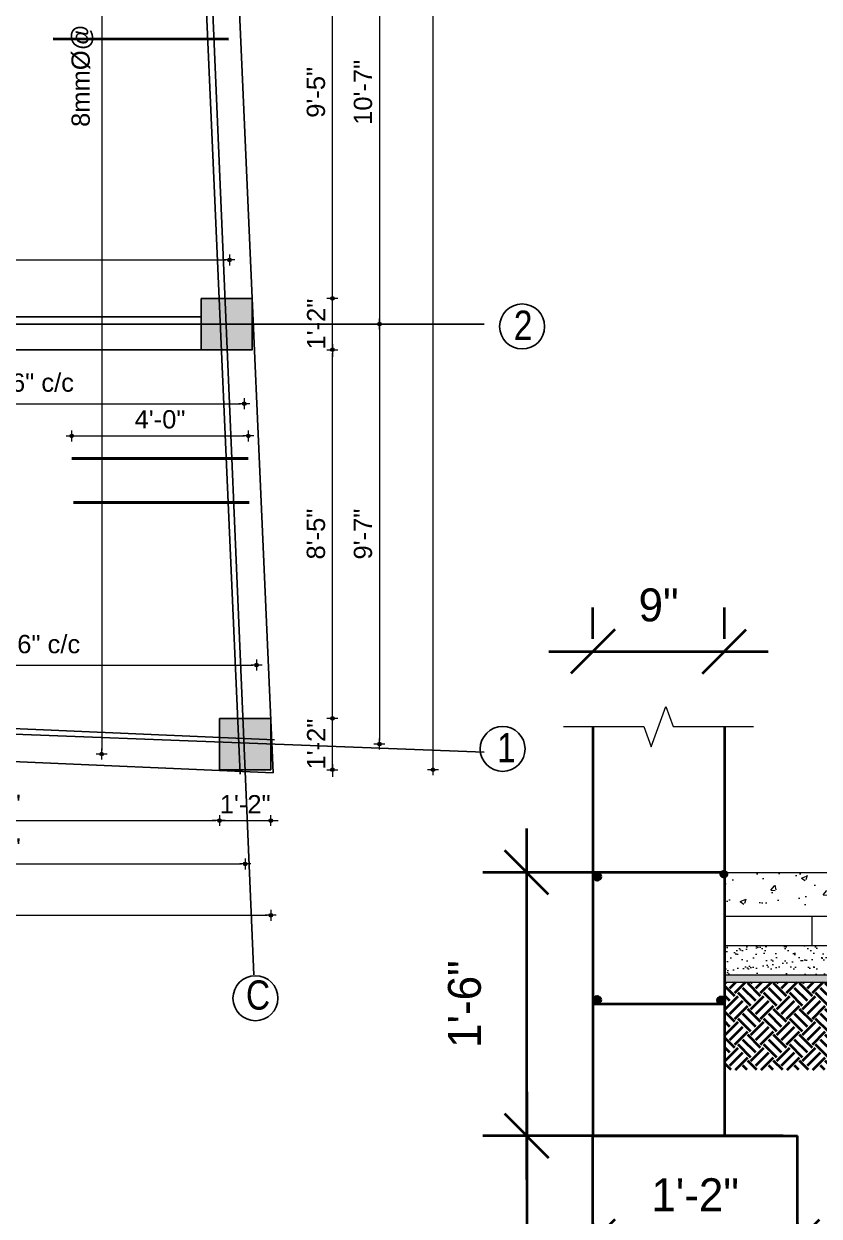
# Model space of a CAD drawing. Header units: inches. Extents: x -4597 to 93300, y -14139 to 5932.
# Drawn here: x 663 to 880.6, y -10294.7 to -9968.7 of the extents above; entities that cross this region are included whole.
import ezdxf

# ---------------------------------------------------------------- set-up
doc = ezdxf.new("R2010")
doc.units = ezdxf.units.IN
doc.header["$LTSCALE"] = 0.5
doc.header["$MEASUREMENT"] = 0
doc.header["$PDMODE"] = 66
doc.linetypes.add('DASHDOTX2', pattern=[50.8, 25.4, -12.7, 0, -12.7])
for name, color, linetype, lineweight in [('1', 7, 'Continuous', 25), ('CEN_LINE', 131, 'DASHDOTX2', 13), ('DIM_LINE', 165, 'Continuous', 15), ('hatch', 9, 'Continuous', 0), ('ST-REINFOR', 201, 'Continuous', 40), ('Toilet', 7, 'Continuous', 25), ('TRENCH', 1, 'Continuous', 35), ('WALL ELV', 20, 'Continuous', 20), ('WALL SEC', 2, 'Continuous', 35)]:
    doc.layers.add(name, color=color, linetype=linetype, lineweight=lineweight)
doc.styles.add('NIR', font='COPRGTL.TTF')
doc.styles.add('ordinary', font='ARIALN.TTF')
doc.styles.get("Standard").update_dxf_attribs({"font": 'arial.ttf'})
doc.dimstyles.new('nir', dxfattribs={"dimtxt": 9, "dimasz": 3, "dimexe": 3, "dimexo": 6, "dimgap": 2, "dimtad": 3, "dimdec": 0, "dimzin": 3, "dimlunit": 4, "dimtxsty": 'NIR', "dimblk": 'OBLIQUE', "dimcen": 2.5, "dimdle": 3, "dimclrt": 3, "dimadec": 0, "dimazin": 0, "dimtfac": 1, "dimtdec": 0, "dimtmove": 2, "dimatfit": 3, "dimfxl": 1, "dimarcsym": 0})
doc.dimstyles.new('S8', dxfattribs={"dimtxt": 5, "dimasz": 1, "dimexe": 6, "dimexo": 18, "dimgap": 1.9375, "dimtad": 1, "dimdec": 0, "dimzin": 3, "dimdsep": 46, "dimlunit": 4, "dimtxsty": 'Standard', "dimblk": 'dot 2', "dimcen": 12, "dimse1": 1, "dimse2": 1, "dimclrd": 1, "dimclre": 1, "dimclrt": 256, "dimadec": 0, "dimazin": 0, "dimtfac": 0.75, "dimtdec": 0, "dimtix": 1, "dimtmove": 1, "dimatfit": 3, "dimldrblk": 'DOT', "dimfxl": 1, "dimtolj": 1, "dimtzin": 0, "dimlwd": 9, "dimlwe": 9, "dimarcsym": 0})

# ---------------------------------------------------------------- blocks, each defined once
blk = doc.blocks.new('dot1')
at = {"layer": 'hatch'}
h = blk.add_hatch(color=256, dxfattribs=at)
edge = h.paths.add_edge_path()
edge.add_arc((0, 0), 1, 0, 360)
for p, q in [((3, 0), (-3, 0)), ((0, 3), (0, -3))]:
    blk.add_line(p, q, dxfattribs=at)
blk.add_circle((0, 0), 1, dxfattribs=at)
blk = doc.blocks.new('dot 2')
at = {"layer": 'hatch', "xscale": 0.5, "yscale": 0.5, "zscale": 0.5}
blk.add_blockref('dot1', (0, 0), dxfattribs=at)
blk = doc.blocks.new('*D260')
at = {"layer": 'Defpoints', "color": 0, "transparency": 16777216}
for p in [(589.92, -10166.74), (716.57, -10172.64), (716.57, -10186.54)]:
    blk.add_point(p, dxfattribs=at)
at = {"layer": 'Toilet', "color": 1, "lineweight": 9, "transparency": 16777216}
blk.add_line((590.92, -10186.54), (715.57, -10186.54), dxfattribs=at)
at = {"layer": 'Toilet', "color": 1, "lineweight": 9, "transparency": 16777216, "rotation": 180}
blk.add_blockref('dot 2', (589.92, -10186.54), dxfattribs=at)
at = {"layer": 'Toilet', "color": 1, "lineweight": 9, "transparency": 16777216}
blk.add_blockref('dot 2', (716.57, -10186.54), dxfattribs=at)
at = {"layer": 'Toilet', "transparency": 16777216, "insert": (653.25, -10182.05), "char_height": 5, "attachment_point": 5}
blk.add_mtext('\\A1;10\'-7"', dxfattribs=at)
blk = doc.blocks.new('_Dot')
at = {"color": 0, "linetype": 'ByBlock', "lineweight": -2}
blk.add_line((-0.5, 0), (-1, 0), dxfattribs=at)
at = {"color": 0, "linetype": 'ByBlock', "const_width": 0.5}
blk.add_lwpolyline([(-0.25, 0, 1), (0.25, 0, 1)], format="xyb", close=True, dxfattribs=at)
blk = doc.blocks.new('*D261')
at = {"layer": 'Defpoints', "color": 0, "transparency": 16777216}
for p in [(716.57, -10172.64), (730.57, -10172.64), (730.57, -10186.54)]:
    blk.add_point(p, dxfattribs=at)
at = {"layer": 'Toilet', "color": 1, "lineweight": 9, "transparency": 16777216}
for p, q in [((715.57, -10186.54), (714.57, -10186.54)), ((716.57, -10186.54), (730.57, -10186.54)), ((731.57, -10186.54), (732.57, -10186.54))]:
    blk.add_line(p, q, dxfattribs=at)
blk.add_blockref('dot 2', (716.57, -10186.54), dxfattribs=at)
at = {"layer": 'Toilet', "color": 1, "lineweight": 9, "transparency": 16777216, "rotation": 180}
blk.add_blockref('dot 2', (730.57, -10186.54), dxfattribs=at)
at = {"layer": 'Toilet', "transparency": 16777216, "insert": (723.57, -10182.09), "char_height": 5, "attachment_point": 5}
blk.add_mtext('\\A1;1\'-2"', dxfattribs=at)
blk = doc.blocks.new('*D263')
at = {"layer": 'Defpoints', "color": 0, "transparency": 16777216}
for p in [(582.92, -10166.74), (723.57, -10172.64), (723.57, -10198.41)]:
    blk.add_point(p, dxfattribs=at)
at = {"layer": 'Toilet', "color": 1, "lineweight": 9, "transparency": 16777216}
blk.add_line((583.92, -10198.41), (722.57, -10198.41), dxfattribs=at)
at = {"layer": 'Toilet', "color": 1, "lineweight": 9, "transparency": 16777216, "rotation": 180}
blk.add_blockref('dot 2', (582.92, -10198.41), dxfattribs=at)
at = {"layer": 'Toilet', "color": 1, "lineweight": 9, "transparency": 16777216}
blk.add_blockref('dot 2', (723.57, -10198.41), dxfattribs=at)
at = {"layer": 'Toilet', "transparency": 16777216, "insert": (653.25, -10193.92), "char_height": 5, "attachment_point": 5}
blk.add_mtext('\\A1;11\'-9"', dxfattribs=at)
blk = doc.blocks.new('*D164')
at = {"layer": 'Defpoints', "color": 0, "transparency": 16777216}
for p in [(417.75, -10057.78), (730.57, -10172.64), (730.57, -10212.46)]:
    blk.add_point(p, dxfattribs=at)
at = {"layer": 'Toilet', "color": 1, "lineweight": 9, "transparency": 16777216}
blk.add_line((418.75, -10212.46), (729.57, -10212.46), dxfattribs=at)
at = {"layer": 'Toilet', "color": 1, "lineweight": 9, "transparency": 16777216, "rotation": 180}
blk.add_blockref('dot 2', (417.75, -10212.46), dxfattribs=at)
at = {"layer": 'Toilet', "color": 1, "lineweight": 9, "transparency": 16777216}
blk.add_blockref('dot 2', (730.57, -10212.46), dxfattribs=at)
at = {"layer": 'Toilet', "transparency": 16777216, "insert": (574.16, -10207.97), "char_height": 5, "attachment_point": 5}
blk.add_mtext('\\A1;26\'-1"', dxfattribs=at)
blk = doc.blocks.new('*D264')
at = {"layer": 'Defpoints', "color": 0, "transparency": 16777216}
for p in [(730.57, -10158.64), (747.43, -10158.64), (730.57, -10172.64)]:
    blk.add_point(p, dxfattribs=at)
at = {"layer": 'Toilet', "color": 1, "lineweight": 9, "transparency": 16777216}
for p, q in [((747.43, -10157.64), (747.43, -10156.64)), ((747.43, -10172.64), (747.43, -10158.64)), ((747.43, -10173.64), (747.43, -10174.64))]:
    blk.add_line(p, q, dxfattribs=at)
for p, rotation in [((747.43, -10158.64), 270), ((747.43, -10172.64), 90)]:
    blk.add_blockref('dot 2', p, dxfattribs=dict(at, rotation=rotation))
at = {"layer": 'Toilet', "transparency": 16777216, "insert": (742.98, -10165.64), "char_height": 5, "attachment_point": 5, "rotation": 90}
blk.add_mtext('\\A1;1\'-2"', dxfattribs=at)
blk = doc.blocks.new('*D265')
at = {"layer": 'Defpoints', "color": 0, "transparency": 16777216}
for p in [(725.48, -10057.78), (747.43, -10057.78), (730.57, -10158.64)]:
    blk.add_point(p, dxfattribs=at)
at = {"layer": 'Toilet', "color": 1, "lineweight": 9, "transparency": 16777216}
blk.add_line((747.43, -10157.64), (747.43, -10058.78), dxfattribs=at)
for p, rotation in [((747.43, -10057.78), 90), ((747.43, -10158.64), 270)]:
    blk.add_blockref('dot 2', p, dxfattribs=dict(at, rotation=rotation))
at = {"layer": 'Toilet', "transparency": 16777216, "insert": (742.94, -10108.21), "char_height": 5, "attachment_point": 5, "rotation": 90}
blk.add_mtext('\\A1;8\'-5"', dxfattribs=at)
blk = doc.blocks.new('*D266')
at = {"layer": 'Defpoints', "color": 0, "transparency": 16777216}
for p in [(725.48, -10043.78), (747.43, -10043.78), (725.48, -10057.78)]:
    blk.add_point(p, dxfattribs=at)
at = {"layer": 'Toilet', "color": 1, "lineweight": 9, "transparency": 16777216}
for p, q in [((747.43, -10042.78), (747.43, -10041.78)), ((747.43, -10057.78), (747.43, -10043.78)), ((747.43, -10058.78), (747.43, -10059.78))]:
    blk.add_line(p, q, dxfattribs=at)
for p, rotation in [((747.43, -10043.78), 270), ((747.43, -10057.78), 90)]:
    blk.add_blockref('dot 2', p, dxfattribs=dict(at, rotation=rotation))
at = {"layer": 'Toilet', "transparency": 16777216, "insert": (742.98, -10050.78), "char_height": 5, "attachment_point": 5, "rotation": 90}
blk.add_mtext('\\A1;1\'-2"', dxfattribs=at)
blk = doc.blocks.new('*D267')
at = {"layer": 'Defpoints', "color": 0, "transparency": 16777216}
for p in [(719.86, -9931.04), (747.43, -9931.04), (725.48, -10043.78)]:
    blk.add_point(p, dxfattribs=at)
at = {"layer": 'Toilet', "color": 1, "lineweight": 9, "transparency": 16777216}
blk.add_line((747.43, -10042.78), (747.43, -9932.04), dxfattribs=at)
for p, rotation in [((747.43, -9931.04), 90), ((747.43, -10043.78), 270)]:
    blk.add_blockref('dot 2', p, dxfattribs=dict(at, rotation=rotation))
at = {"layer": 'Toilet', "transparency": 16777216, "insert": (742.94, -9987.41), "char_height": 5, "attachment_point": 5, "rotation": 90}
blk.add_mtext('\\A1;9\'-5"', dxfattribs=at)
blk = doc.blocks.new('*D275')
at = {"layer": 'Defpoints', "color": 0, "transparency": 16777216}
for p in [(719.86, -9924.04), (725.48, -10050.78), (760.3, -10050.78)]:
    blk.add_point(p, dxfattribs=at)
at = {"layer": 'Toilet', "color": 1, "lineweight": 9, "transparency": 16777216}
blk.add_line((760.3, -9925.04), (760.3, -10049.78), dxfattribs=at)
for p, rotation in [((760.3, -9924.04), 90), ((760.3, -10050.78), 270)]:
    blk.add_blockref('dot 2', p, dxfattribs=dict(at, rotation=rotation))
at = {"layer": 'Toilet', "transparency": 16777216, "insert": (755.81, -9987.41), "char_height": 5, "attachment_point": 5, "rotation": 90}
blk.add_mtext('\\A1;10\'-7"', dxfattribs=at)
blk = doc.blocks.new('*D276')
at = {"layer": 'Defpoints', "color": 0, "transparency": 16777216}
for p in [(725.48, -10050.78), (730.57, -10165.64), (760.3, -10165.64)]:
    blk.add_point(p, dxfattribs=at)
at = {"layer": 'Toilet', "color": 1, "lineweight": 9, "transparency": 16777216}
blk.add_line((760.3, -10051.78), (760.3, -10164.64), dxfattribs=at)
for p, rotation in [((760.3, -10050.78), 90), ((760.3, -10165.64), 270)]:
    blk.add_blockref('dot 2', p, dxfattribs=dict(at, rotation=rotation))
at = {"layer": 'Toilet', "transparency": 16777216, "insert": (755.81, -10108.21), "char_height": 5, "attachment_point": 5, "rotation": 90}
blk.add_mtext('\\A1;9\'-7"', dxfattribs=at)
blk = doc.blocks.new('*D277')
at = {"layer": 'Defpoints', "color": 0, "transparency": 16777216}
for p in [(589.92, -9685.04), (774.96, -9685.04), (730.57, -10172.64)]:
    blk.add_point(p, dxfattribs=at)
at = {"layer": 'Toilet', "color": 1, "lineweight": 9, "transparency": 16777216}
blk.add_line((774.96, -10171.64), (774.96, -9686.04), dxfattribs=at)
for p, rotation in [((774.96, -9685.04), 90), ((774.96, -10172.64), 270)]:
    blk.add_blockref('dot 2', p, dxfattribs=dict(at, rotation=rotation))
at = {"layer": 'Toilet', "transparency": 16777216, "insert": (770.47, -9928.84), "char_height": 5, "attachment_point": 5, "rotation": 90}
blk.add_mtext('\\A1;40\'-8"', dxfattribs=at)
blk = doc.blocks.new('*D165')
at = {"layer": 'Defpoints', "color": 0, "transparency": 16777216}
for p in [(373.13, -9685.04), (519.25, -9685.04), (683.61, -10166.74)]:
    blk.add_point(p, dxfattribs=at)
at = {"layer": 'Toilet', "color": 1, "lineweight": 9, "transparency": 16777216}
blk.add_line((373.13, -10165.74), (373.13, -9686.04), dxfattribs=at)
for p, rotation in [((373.13, -9685.04), 90), ((373.13, -10166.74), 270)]:
    blk.add_blockref('dot 2', p, dxfattribs=dict(at, rotation=rotation))
at = {"layer": 'Toilet', "transparency": 16777216, "insert": (368.64, -9925.89), "char_height": 5, "attachment_point": 5, "rotation": 90}
blk.add_mtext('\\A1;40\'-2"', dxfattribs=at)
blk = doc.blocks.new('*D168')
at = {"layer": 'Defpoints', "color": 0, "transparency": 16777216}
for p in [(719.27, -10029.39), (419.22, -10031.07), (719.27, -10033.23)]:
    blk.add_point(p, dxfattribs=at)
at = {"layer": 'DIM_LINE', "color": 1, "lineweight": 9, "transparency": 16777216}
blk.add_line((420.22, -10033.23), (718.27, -10033.23), dxfattribs=at)
at = {"layer": 'DIM_LINE', "color": 1, "lineweight": 9, "transparency": 16777216, "rotation": 180}
blk.add_blockref('dot 2', (419.22, -10033.23), dxfattribs=at)
at = {"layer": 'DIM_LINE', "color": 1, "lineweight": 9, "transparency": 16777216}
blk.add_blockref('dot 2', (719.27, -10033.23), dxfattribs=at)
at = {"layer": 'DIM_LINE', "transparency": 16777216, "insert": (569.24, -10027.97), "char_height": 5, "attachment_point": 5}
blk.add_mtext('\\A1;8mm%%C@ 6" c/c', dxfattribs=at)
blk = doc.blocks.new('*D170')
at = {"layer": 'Defpoints', "color": 0, "transparency": 16777216}
for p in [(693.67, -9778.16), (684.3, -10168.36), (693.88, -10168.36)]:
    blk.add_point(p, dxfattribs=at)
at = {"layer": 'DIM_LINE', "color": 1, "lineweight": 9, "transparency": 16777216}
blk.add_line((684.3, -9779.16), (684.3, -10167.36), dxfattribs=at)
for p, rotation in [((684.3, -9778.16), 90), ((684.3, -10168.36), 270)]:
    blk.add_blockref('dot 2', p, dxfattribs=dict(at, rotation=rotation))
at = {"layer": 'DIM_LINE', "transparency": 16777216, "insert": (679.04, -9973.26), "char_height": 5, "attachment_point": 5, "rotation": 90}
blk.add_mtext('\\A1;8mm%%C@ 6" c/c', dxfattribs=at)
blk = doc.blocks.new('*D172')
at = {"layer": 'Defpoints', "color": 0, "transparency": 16777216}
for p in [(723.3, -10068.71), (582.92, -10072.55), (723.3, -10072.55)]:
    blk.add_point(p, dxfattribs=at)
at = {"layer": 'DIM_LINE', "color": 1, "lineweight": 9, "transparency": 16777216}
blk.add_line((583.92, -10072.55), (722.3, -10072.55), dxfattribs=at)
at = {"layer": 'DIM_LINE', "color": 1, "lineweight": 9, "transparency": 16777216, "rotation": 180}
blk.add_blockref('dot 2', (582.92, -10072.55), dxfattribs=at)
at = {"layer": 'DIM_LINE', "color": 1, "lineweight": 9, "transparency": 16777216}
blk.add_blockref('dot 2', (723.3, -10072.55), dxfattribs=at)
at = {"layer": 'DIM_LINE', "transparency": 16777216, "insert": (653.11, -10067.28), "char_height": 5, "attachment_point": 5}
blk.add_mtext('\\A1;8mm%%C@ 6" c/c', dxfattribs=at)
blk = doc.blocks.new('*D173')
at = {"layer": 'Defpoints', "color": 0, "transparency": 16777216}
for p in [(726.69, -10140.21), (582.92, -10144.05), (726.69, -10144.05)]:
    blk.add_point(p, dxfattribs=at)
at = {"layer": 'DIM_LINE', "color": 1, "lineweight": 9, "transparency": 16777216}
blk.add_line((583.92, -10144.05), (725.69, -10144.05), dxfattribs=at)
at = {"layer": 'DIM_LINE', "color": 1, "lineweight": 9, "transparency": 16777216, "rotation": 180}
blk.add_blockref('dot 2', (582.92, -10144.05), dxfattribs=at)
at = {"layer": 'DIM_LINE', "color": 1, "lineweight": 9, "transparency": 16777216}
blk.add_blockref('dot 2', (726.69, -10144.05), dxfattribs=at)
at = {"layer": 'DIM_LINE', "transparency": 16777216, "insert": (654.81, -10138.79), "char_height": 5, "attachment_point": 5}
blk.add_mtext('\\A1;8mm%%C@ 6" c/c', dxfattribs=at)
blk = doc.blocks.new('*D286')
at = {"layer": 'Defpoints', "color": 0, "transparency": 16777216}
for p in [(724.42, -10081.35), (676.09, -10087.56), (724.42, -10087.58)]:
    blk.add_point(p, dxfattribs=at)
at = {"layer": 'Toilet', "color": 1, "lineweight": 9, "transparency": 16777216}
blk.add_line((677.09, -10081.35), (723.42, -10081.35), dxfattribs=at)
at = {"layer": 'Toilet', "color": 1, "lineweight": 9, "transparency": 16777216, "rotation": 180}
blk.add_blockref('dot 2', (676.09, -10081.35), dxfattribs=at)
at = {"layer": 'Toilet', "color": 1, "lineweight": 9, "transparency": 16777216}
blk.add_blockref('dot 2', (724.42, -10081.35), dxfattribs=at)
at = {"layer": 'Toilet', "transparency": 16777216, "insert": (700.26, -10076.86), "char_height": 5, "attachment_point": 5}
blk.add_mtext('\\A1;4\'-0"', dxfattribs=at)
blk = doc.blocks.new('_Oblique')
at = {"color": 0, "linetype": 'ByBlock', "lineweight": -2}
blk.add_line((-0.5, -0.5), (0.5, 0.5), dxfattribs=at)
blk = doc.blocks.new('*D39')
at = {"layer": 'Defpoints', "color": 0, "transparency": 16777216}
for p in [(64181.378, -81180.177), (64172.378, -81185.32), (64181.378, -81185.32)]:
    blk.add_point(p, dxfattribs=at)
at = {"layer": 'DIM_LINE', "color": 0, "lineweight": -2, "transparency": 16777216}
for p, q in [((64172.378, -81179.32), (64172.378, -81177.177)), ((64181.378, -81179.32), (64181.378, -81177.177)), ((64169.378, -81180.177), (64184.378, -81180.177))]:
    blk.add_line(p, q, dxfattribs=at)
at = {"layer": 'DIM_LINE', "color": 0, "lineweight": -2, "transparency": 16777216, "xscale": 3, "yscale": 3, "zscale": 3, "rotation": 180}
blk.add_blockref('_Oblique', (64172.378, -81180.177), dxfattribs=at)
at = {"layer": 'DIM_LINE', "color": 0, "lineweight": -2, "transparency": 16777216, "xscale": 3, "yscale": 3, "zscale": 3}
blk.add_blockref('_Oblique', (64181.378, -81180.177), dxfattribs=at)
at = {"layer": 'DIM_LINE', "color": 3, "transparency": 16777216, "insert": (64176.878, -81177.013), "char_height": 2.25, "attachment_point": 5, "style": 'NIR'}
blk.add_mtext('9"', dxfattribs=at)
blk = doc.blocks.new('*D35')
at = {"layer": 'Defpoints', "color": 0, "transparency": 16777216}
for p in [(64191.401, -81213.289), (64167.853, -81243.289), (64183.344, -81243.289)]:
    blk.add_point(p, dxfattribs=at)
at = {"layer": 'DIM_LINE', "color": 0, "lineweight": -2, "transparency": 16777216}
for p, q in [((64167.853, -81210.289), (64167.853, -81246.289)), ((64185.401, -81213.289), (64164.853, -81213.289)), ((64177.344, -81243.289), (64164.853, -81243.289))]:
    blk.add_line(p, q, dxfattribs=at)
at = {"layer": 'DIM_LINE', "color": 0, "lineweight": -2, "transparency": 16777216, "xscale": 3, "yscale": 3, "zscale": 3}
for p, rotation in [((64167.853, -81213.289), 90), ((64167.853, -81243.289), 270)]:
    blk.add_blockref('_Oblique', p, dxfattribs=dict(at, rotation=rotation))
at = {"layer": 'DIM_LINE', "color": 3, "transparency": 16777216, "insert": (64164.656, -81228.289), "char_height": 2.25, "attachment_point": 5, "rotation": 90, "style": 'NIR'}
blk.add_mtext('2\'-6"', dxfattribs=at)
blk = doc.blocks.new('*D37')
at = {"layer": 'Defpoints', "color": 0, "transparency": 16777216}
for p in [(64167.853, -81195.289), (64182.935, -81195.289), (64180.435, -81213.289)]:
    blk.add_point(p, dxfattribs=at)
at = {"layer": 'DIM_LINE', "color": 0, "lineweight": -2, "transparency": 16777216}
for p, q in [((64167.853, -81216.289), (64167.853, -81192.289)), ((64176.935, -81195.289), (64164.853, -81195.289)), ((64174.435, -81213.289), (64164.853, -81213.289))]:
    blk.add_line(p, q, dxfattribs=at)
at = {"layer": 'DIM_LINE', "color": 0, "lineweight": -2, "transparency": 16777216, "xscale": 3, "yscale": 3, "zscale": 3}
for p, rotation in [((64167.853, -81195.289), 90), ((64167.853, -81213.289), 270)]:
    blk.add_blockref('_Oblique', p, dxfattribs=dict(at, rotation=rotation))
at = {"layer": 'DIM_LINE', "color": 3, "transparency": 16777216, "insert": (64163.61, -81204.289), "char_height": 2.25, "attachment_point": 5, "rotation": 90, "style": 'NIR'}
blk.add_mtext('1\'-6"', dxfattribs=at)
blk = doc.blocks.new('*D40')
at = {"layer": 'Defpoints', "color": 0, "transparency": 16777216}
for p in [(64172.378, -81213.289), (64186.378, -81213.289), (64186.378, -81220.521)]:
    blk.add_point(p, dxfattribs=at)
at = {"layer": 'DIM_LINE', "color": 0, "lineweight": -2, "transparency": 16777216}
for p, q in [((64172.378, -81219.289), (64172.378, -81223.521)), ((64186.378, -81219.289), (64186.378, -81223.521)), ((64169.378, -81220.521), (64189.378, -81220.521))]:
    blk.add_line(p, q, dxfattribs=at)
at = {"layer": 'DIM_LINE', "color": 0, "lineweight": -2, "transparency": 16777216, "xscale": 3, "yscale": 3, "zscale": 3, "rotation": 180}
blk.add_blockref('_Oblique', (64172.378, -81220.521), dxfattribs=at)
at = {"layer": 'DIM_LINE', "color": 0, "lineweight": -2, "transparency": 16777216, "xscale": 3, "yscale": 3, "zscale": 3}
blk.add_blockref('_Oblique', (64186.378, -81220.521), dxfattribs=at)
at = {"layer": 'DIM_LINE', "color": 3, "transparency": 16777216, "insert": (64179.378, -81217.323), "char_height": 2.25, "attachment_point": 5, "style": 'NIR'}
blk.add_mtext('1\'-2"', dxfattribs=at)
blk = doc.blocks.new('footing wall sec')
blk.add_hatch(color=256).paths.add_polyline_path([(69693.349, -69349.551), (69693.349, -69350.051), (69717.349, -69350.051), (69717.349, -69349.551)])
h = blk.add_hatch()
h.set_pattern_fill('EARTH', color=256, scale=5, angle=45, style=0)
h.set_pattern_definition([(45, (-38344.1494, -75461.1295), (1e-16, 1.767766953), [1.25, -1.25]), (45, (-38344.4808, -75460.798), (1e-16, 1.767766953), [1.25, -1.25]), (45, (-38344.8123, -75460.4666), (1e-16, 1.767766953), [1.25, -1.25]), (135, (-38344.8123, -75460.2456), (-1.767766953, 2e-16), [1.25, -1.25]), (135, (-38344.4808, -75459.9141), (-1.767766953, 2e-16), [1.25, -1.25]), (135, (-38344.1494, -75459.5827), (-1.767766953, 2e-16), [1.25, -1.25])])
h.paths.add_polyline_path([(69717.349, -69350.051), (69693.349, -69350.051), (69693.349, -69356.051), (69717.349, -69356.051)])
at = {"layer": 'CEN_LINE'}
blk.add_hatch(color=256, dxfattribs=at).paths.add_polyline_path([(69693.062, -69342.669, 1), (69693.562, -69342.669, 1)])
at = {"layer": 'hatch'}
h = blk.add_hatch(dxfattribs=at)
h.set_pattern_fill('AR-CONC', color=256, scale=0.5, style=0)
h.set_pattern_definition([(50, (73626.056, -86697.935), (3.5863009, -0.31376067), [0.375, -4.125]), (355, (73626.056, -86697.935), (-0.6937567, 3.7609607), [0.3, -3.3]), (100.4514, (73626.355, -86697.9612), (2.8925469, 3.4471977), [0.31870095, -3.50571056]), (46.1842, (73626.056, -86696.935), (5.3362052, -0.8275951), [0.5625, -6.1875]), (96.6356, (73626.501, -86697.004), (4.6733135, 4.8705894), [0.4780514, -5.258565]), (351.1842, (73626.056, -86696.935), (4.6733097, 4.870593), [0.45, -4.95]), (21, (73626.556, -86697.185), (2.98453526, -2.01309445), [0.375, -4.125]), (326, (73626.556, -86697.185), (1.21657666, 3.6257502), [0.3, -3.3]), (71.4514, (73626.805, -86697.3528), (4.20111314, 1.6126525), [0.31870095, -3.50571056]), (37.5, (73626.0561, -86697.935), (0.06079928, 1.66446927), [0, -3.26, 0, -3.35, 0, -3.3125]), (7.5, (73626.0561, -86697.935), (1.31534769, 1.97205856), [0, -1.91, 0, -3.185, 0, -1.2625]), (327.5, (73624.9411, -86697.935), (2.66911218, -0.11277436), [0, -1.25, 0, -3.9, 0, -5.175]), (317.5, (73624.4411, -86697.935), (2.91593085, 0.5005249), [0, -1.625, 0, -2.59, 0, -3.675])])
h.paths.add_polyline_path([(69717.349, -69342.551), (69693.533, -69342.551, -0.123396), (69693.562, -69342.669, -0.371393), (69693.349, -69342.916), (69693.349, -69345.551), (69717.349, -69345.551)])
at = {"layer": 'WALL ELV'}
h = blk.add_hatch(dxfattribs=at)
h.set_pattern_fill('AR-SAND', color=6, scale=0.5, style=0)
h.set_pattern_definition([(37.5, (-38344.1494, -75461.1295), (-0.031496679, 0.9634118845), [0, -0.76, 0, -0.85, 0, -0.8125]), (7.5, (-38344.1494, -75461.1295), (0.884888353, 1.411073033), [0, -0.41, 0, -0.685, 0, -0.2625]), (327.5, (-38344.7644, -75461.1295), (1.557070931, 0.002829527), [0, -0.25, 0, -0.9, 0, -1.175]), (317.5, (-38344.7644, -75461.1295), (1.503063302, 0.438837782), [0, -0.125, 0, -0.59, 0, -0.675])])
h.paths.add_polyline_path([(69693.349, -69347.551), (69693.349, -69349.551), (69717.349, -69349.551), (69717.349, -69347.551)])
at = {"layer": 'WALL SEC'}
for points in [[(69684.397, -69342.845, 1), (69684.897, -69342.845, 1)], [(69684.388, -69351.257, 1), (69684.888, -69351.257, 1)], [(69692.875, -69351.294, 1), (69693.375, -69351.294, 1)]]:
    blk.add_hatch(color=256, dxfattribs=at).paths.add_polyline_path(points)
at = {"layer": 'CEN_LINE'}
blk.add_circle((69693.312, -69342.669), 0.25, dxfattribs=at)
at = {"layer": 'hatch', "linetype": 'Continuous'}
blk.add_lwpolyline([(69682.349, -69332.582), (69687.849, -69332.582), (69688.349, -69333.956), (69689.349, -69331.208), (69689.849, -69332.582), (69695.349, -69332.582)], dxfattribs=at)
at = {"layer": 'WALL ELV'}
for p, q in [((69693.349, -69342.551), (69717.349, -69342.551)), ((69693.349, -69345.551), (69717.349, -69345.551)), ((69699.349, -69347.551), (69699.349, -69345.551)), ((69693.349, -69347.551), (69717.349, -69347.551)), ((69693.349, -69349.551), (69717.349, -69349.551)), ((69693.349, -69350.051), (69717.349, -69350.051))]:
    blk.add_line(p, q, dxfattribs=at)
at = {"layer": 'WALL SEC'}
for p, q in [((69684.349, -69332.582), (69684.349, -69360.551)), ((69693.349, -69332.582), (69693.349, -69360.551)), ((69693.349, -69342.551), (69684.349, -69342.551)), ((69693.349, -69351.551), (69684.349, -69351.551)), ((69684.349, -69372.551), (69684.349, -69360.551)), ((69684.349, -69360.551), (69698.349, -69360.551)), ((69698.349, -69372.551), (69698.349, -69360.551))]:
    blk.add_line(p, q, dxfattribs=at)
for centre in [(69684.647, -69342.845), (69684.638, -69351.257), (69693.125, -69351.294)]:
    blk.add_circle(centre, 0.25, dxfattribs=at)
at = {"layer": 'DIM_LINE'}
for base, p1, p2, picture, middle in [((69693.349, -69327.439), (69684.349, -69332.582), (69693.349, -69332.582), '*D39', (69688.849, -69324.275)), ((69698.349, -69367.783), (69684.349, -69360.551), (69698.349, -69360.551), '*D40', (69691.349, -69364.585))]:
    dim = blk.add_linear_dim(base=base, p1=p1, p2=p2, dimstyle='nir', override={"dimtxt": 2.25}, dxfattribs=at)
    dim.commit()
    dim.dimension.update_dxf_attribs({"geometry": picture, "text_midpoint": middle, "insert": (5511.971, 11852.738)})
dim = blk.add_linear_dim(base=(69679.825, -69342.551), p1=(69692.406, -69360.551), p2=(69694.906, -69342.551), angle=90, dimstyle='nir', override={"dimtxt": 2.25}, dxfattribs=at)
dim.commit()
dim.dimension.update_dxf_attribs({"geometry": '*D37', "text_midpoint": (69675.581, -69351.551), "dimtype": 128, "insert": (5511.971, 11852.738)})
dim = blk.add_linear_dim(base=(69679.825, -69390.551), p1=(69703.372, -69360.551), p2=(69695.315, -69390.551), angle=90, dimstyle='nir', override={"dimtxt": 2.25}, dxfattribs=at)
dim.commit()
dim.dimension.update_dxf_attribs({"geometry": '*D35', "text_midpoint": (69676.627, -69375.551), "insert": (5511.971, 11852.738)})

msp = doc.modelspace()

# ---------------------------------------------------------------- hatches: boundary and pattern name
at = {"layer": 'Toilet'}
for points in [[(725.48, -10043.78), (711.48, -10043.78), (711.48, -10057.78), (725.48, -10057.78)], [(730.57, -10158.64), (716.57, -10158.64), (716.57, -10172.64), (730.57, -10172.64)]]:
    msp.add_hatch(color=1, dxfattribs=at).paths.add_polyline_path(points)

# ---------------------------------------------------------------- linework, layer by layer
msp.add_line((700.83, -9640.57), (725.97, -10228.78))
at = {"layer": 'ST-REINFOR'}
for p, q in [((670.99, -9972.82), (719.01, -9972.83)), ((676.09, -10087.56), (724.42, -10087.58)), ((676.6, -10099.56), (724.62, -10099.58))]:
    msp.add_line(p, q, dxfattribs=at)
at = {"layer": 'Toilet'}
for p, q in [((722.23, -10173.87), (704.72, -9778.44)), ((731.22, -10173.48), (713.71, -9778.04)), ((589.92, -10048.78), (711.48, -10048.78)), ((364.19, -10050.78), (788.95, -10050.78)), ((589.92, -10057.78), (711.48, -10057.78)), ((364.19, -10151.65), (788.95, -10167.87)), ((576.31, -10157.75), (731.61, -10164.48)), ((575.92, -10166.74), (731.22, -10173.48))]:
    msp.add_line(p, q, dxfattribs=at)
for points in [[(711.48, -10043.78), (725.48, -10043.78), (725.48, -10057.78), (711.48, -10057.78)], [(711.48, -10043.78), (725.48, -10043.78), (725.48, -10057.78), (711.48, -10057.78)], [(716.57, -10158.64), (730.57, -10158.64), (730.57, -10172.64), (716.57, -10172.64)], [(716.57, -10158.64), (730.57, -10158.64), (730.57, -10172.64), (716.57, -10172.64)]]:
    msp.add_lwpolyline(points, close=True, dxfattribs=at)
for centre in [(799.34, -10051.44), (794.01, -10166.96), (726.37, -10235.14)]:
    msp.add_circle(centre, 6.15, dxfattribs=at)

# ---------------------------------------------------------------- block references
at = {"layer": 'TRENCH', "xscale": 4, "yscale": 4, "zscale": 4}
msp.add_blockref('footing wall sec', (-277918.71, 267169.46), dxfattribs=at)

# ---------------------------------------------------------------- texts
at = {"layer": '1', "char_height": 8, "width": 20.1234, "attachment_point": 1, "style": 'ordinary'}
for s, insert in [('2', (797.07, -10047.1)), ('1', (792.48, -10162.62)), ('C', (723.77, -10230.26))]:
    msp.add_mtext(s, dxfattribs=dict(at, insert=insert))

# ---------------------------------------------------------------- dimensions: what is measured, and where the dimension line sits
at = {"layer": 'DIM_LINE'}
dim = msp.add_linear_dim(base=(684.3, -10168.36), p1=(693.67, -9778.16), p2=(693.88, -10168.36), angle=90, text='8mm%%C@ 6" c/c', dimstyle='S8', dxfattribs=at)
dim.commit()
dim.dimension.update_dxf_attribs({"geometry": '*D170', "text_midpoint": (679.04, -9973.26)})
for base, p1, p2, picture, middle in [((719.27, -10033.23), (419.22, -10031.07), (719.27, -10029.39), '*D168', (569.24, -10027.97)), ((723.3, -10072.55), (582.92, -10072.55), (723.3, -10068.71), '*D172', (653.11, -10067.28)), ((726.69, -10144.05), (582.92, -10144.05), (726.69, -10140.21), '*D173', (654.81, -10138.79))]:
    dim = msp.add_linear_dim(base=base, p1=p1, p2=p2, text='8mm%%C@ 6" c/c', dimstyle='S8', dxfattribs=at)
    dim.commit()
    dim.dimension.update_dxf_attribs({"geometry": picture, "text_midpoint": middle})
at = {"layer": 'Toilet'}
for base, p1, p2, picture, middle in [((373.13, -9685.04), (683.61, -10166.74), (519.25, -9685.04), '*D165', (368.64, -9925.89)), ((774.96, -9685.04), (730.57, -10172.64), (589.92, -9685.04), '*D277', (770.47, -9928.84)), ((760.3, -10050.78), (719.86, -9924.04), (725.48, -10050.78), '*D275', (755.81, -9987.41)), ((747.43, -9931.04), (725.48, -10043.78), (719.86, -9931.04), '*D267', (742.94, -9987.41)), ((747.43, -10043.78), (725.48, -10057.78), (725.48, -10043.78), '*D266', (742.98, -10050.78)), ((760.3, -10165.64), (725.48, -10050.78), (730.57, -10165.64), '*D276', (755.81, -10108.21)), ((747.43, -10057.78), (730.57, -10158.64), (725.48, -10057.78), '*D265', (742.94, -10108.21)), ((747.43, -10158.64), (730.57, -10172.64), (730.57, -10158.64), '*D264', (742.98, -10165.64))]:
    dim = msp.add_linear_dim(base=base, p1=p1, p2=p2, angle=90, dimstyle='S8', override={"dimfxl": 2, "dimfxlon": 1, "dimarcsym": 1}, dxfattribs=at)
    dim.commit()
    dim.dimension.update_dxf_attribs({"geometry": picture, "text_midpoint": middle})
for base, p1, p2, picture, middle in [((730.57, -10212.46), (417.75, -10057.78), (730.57, -10172.64), '*D164', (574.16, -10207.97)), ((724.42, -10081.35), (676.09, -10087.56), (724.42, -10087.58), '*D286', (700.26, -10076.86)), ((723.57, -10198.41), (582.92, -10166.74), (723.57, -10172.64), '*D263', (653.25, -10193.92)), ((716.57, -10186.54), (589.92, -10166.74), (716.57, -10172.64), '*D260', (653.25, -10182.05)), ((730.57, -10186.54), (716.57, -10172.64), (730.57, -10172.64), '*D261', (723.57, -10182.09))]:
    dim = msp.add_linear_dim(base=base, p1=p1, p2=p2, dimstyle='S8', override={"dimfxl": 2, "dimfxlon": 1, "dimarcsym": 1}, dxfattribs=at)
    dim.commit()
    dim.dimension.update_dxf_attribs({"geometry": picture, "text_midpoint": middle})

doc.saveas('drawing.dxf')
